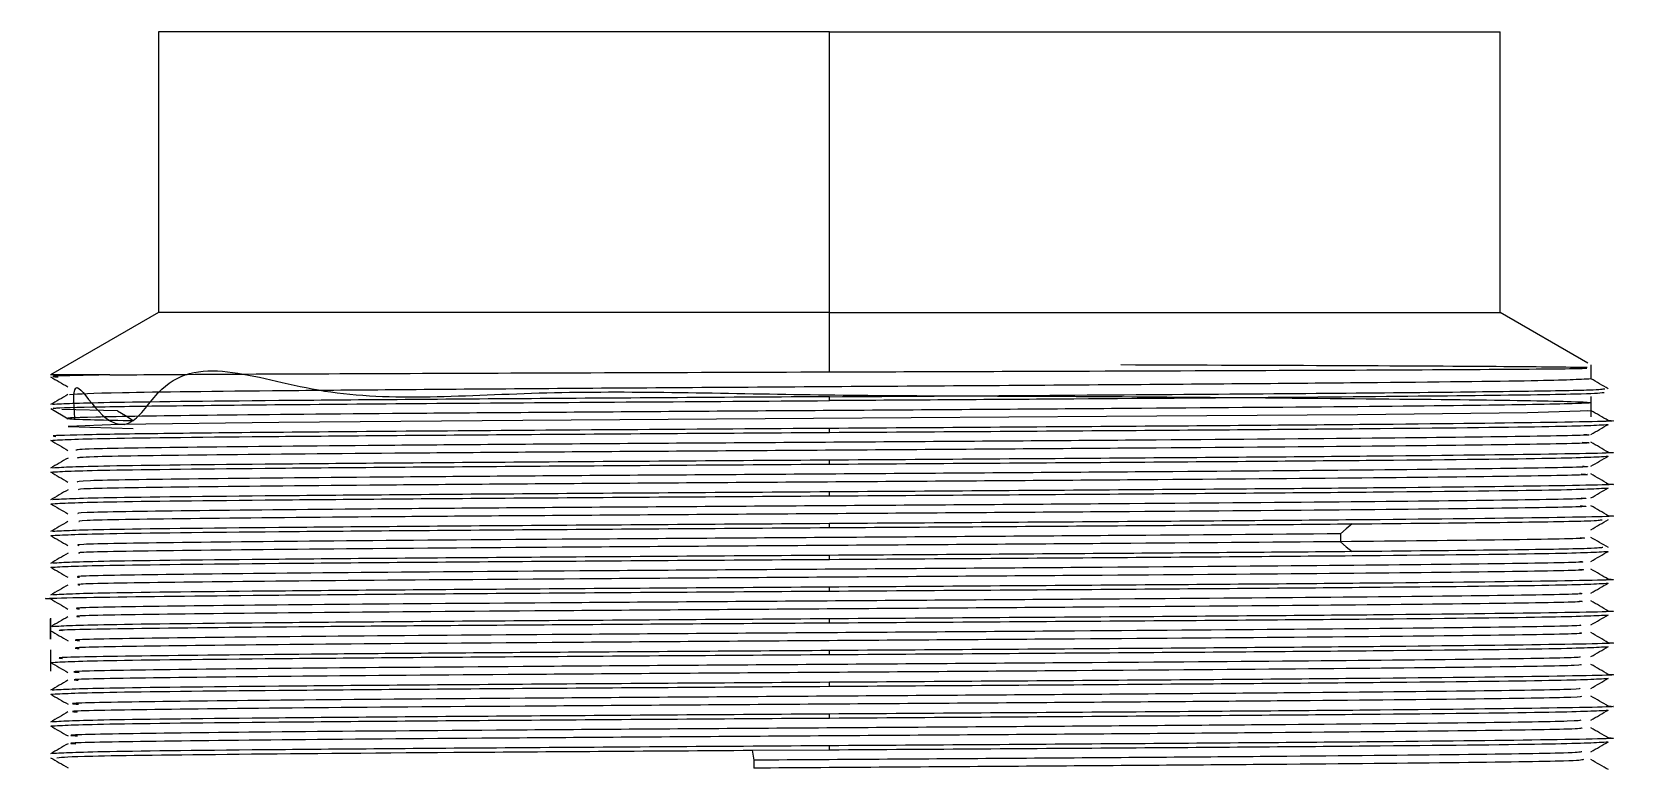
# Model space of a CAD drawing. Header units: millimetres. Extents: x 101 to 291, y 114 to 180.
# Drawn here: x 121.64 to 128.12, y 177.11 to 180.1 of the extents above; entities that cross this region are included whole.
import ezdxf

# ---------------------------------------------------------------- set-up
doc = ezdxf.new("R2010")
doc.units = ezdxf.units.MM

msp = doc.modelspace()

# ---------------------------------------------------------------- linework, layer by layer
at = {"color": 7, "linetype": 'Continuous', "lineweight": 25}
for p, q in [((122.1586, 180.0999), (122.1586, 178.9589)), ((124.8836, 180.0999), (122.1586, 180.0999)), ((124.8836, 178.9589), (124.8836, 180.0999)), ((124.8836, 180.0999), (127.6086, 180.0999)), ((127.6086, 178.9589), (127.6086, 180.0999)), ((122.1586, 178.9589), (121.72, 178.7057)), ((124.8836, 178.9589), (122.1586, 178.9589)), ((124.8836, 178.7178), (124.8836, 178.9589)), ((124.8836, 178.9589), (127.6086, 178.9589)), ((127.9646, 178.7534), (127.6086, 178.9589)), ((127.9772, 178.6894), (127.9772, 178.7468)), ((121.9609, 178.7057), (121.72, 178.7057)), ((124.8836, 178.6009), (124.8836, 178.617)), ((127.9772, 178.5355), (127.9772, 178.6178)), ((121.7207, 178.5684), (121.7914, 178.5276)), ((121.9919, 178.56), (121.7651, 178.5652)), ((124.8836, 178.4719), (124.8836, 178.488)), ((124.8836, 178.3429), (124.8836, 178.359)), ((124.8836, 178.2139), (124.8836, 178.23)), ((124.8836, 178.0849), (124.8836, 178.101)), ((126.9598, 178.0597), (126.9598, 178.0274)), ((124.8836, 177.9559), (124.8836, 177.972)), ((124.8836, 177.8269), (124.8836, 177.843)), ((121.72, 177.7165), (121.72, 177.6309)), ((121.72, 177.714), (121.72, 177.6309)), ((121.72, 177.6309), (121.72, 177.714)), ((124.8836, 177.6979), (124.8836, 177.714)), ((121.72, 177.5875), (121.72, 177.5019)), ((124.8836, 177.5689), (124.8836, 177.585)), ((124.8836, 177.4399), (124.8836, 177.456)), ((124.8836, 177.3109), (124.8836, 177.327)), ((124.5696, 177.1798), (124.8836, 177.1819)), ((124.5696, 177.1799), (124.5765, 177.1396)), ((124.8836, 177.1819), (124.8836, 177.198)), ((124.5765, 177.1395), (124.5765, 177.1073))]:
    msp.add_line(p, q, dxfattribs=at)
at = {"color": 7, "linetype": 'Continuous', "lineweight": 25, "flags": 128}
for points in [[(127.9615, 178.5607), (127.9769, 178.5601), (127.7193, 178.552), (127.0283, 178.5439), (126.0095, 178.5359), (124.8187, 178.5278), (123.6378, 178.5197), (122.6473, 178.5116), (121.9986, 178.5036), (121.7908, 178.4955), (122.0557, 178.4874), (122.0557, 178.4874)], [(121.9919, 178.5601), (122.0238, 178.5399), (122.0557, 178.5198)], [(127.0066, 178.1), (126.9832, 178.0799), (126.9598, 178.0597)], [(126.9598, 178.0274), (126.9832, 178.0072), (127.0066, 177.9871)]]:
    msp.add_lwpolyline(points, dxfattribs=at)
at = {"color": 7, "linetype": 'Continuous', "lineweight": 25}
for points, knots in [([(121.8184, 178.5282), (121.8141, 178.5928), (121.8025, 178.7671), (121.9886, 178.3756), (122.2628, 178.8277), (122.7987, 178.5695), (123.7105, 178.6518), (124.7709, 178.6208), (125.8416, 178.6201), (126.8006, 178.6113), (127.5343, 178.6047), (127.9567, 178.5975), (128.0182, 178.5905), (127.7116, 178.5834), (127.0729, 178.5764), (126.1771, 178.5693), (125.1294, 178.5622), (124.0528, 178.5551), (123.0742, 178.5481), (122.3063, 178.541), (121.8475, 178.5339), (121.7215, 178.5269), (121.9443, 178.5221), (122.0557, 178.5198)], [0, 0, 0, 0, 0.023196, 0.062577, 0.076601, 0.127902, 0.179204, 0.230505, 0.281806, 0.333107, 0.384408, 0.435709, 0.487009, 0.538309, 0.589609, 0.640908, 0.692207, 0.743506, 0.794805, 0.846104, 0.897403, 0.948702, 1, 1, 1, 1]), ([(121.9609, 178.7057), (122.1057, 178.7067), (122.3951, 178.7087), (123.1091, 178.7117), (123.9556, 178.7148), (124.5745, 178.7168), (124.8836, 178.7178)], [0, 0, 0, 0, 0.250622, 0.500831, 0.750623, 1, 1, 1, 1]), ([(124.8836, 178.7178), (125.2428, 178.719), (125.9603, 178.7213), (126.9115, 178.7248), (127.6059, 178.7284), (127.9799, 178.7314), (127.9604, 178.7332), (127.9534, 178.7339)], [0, 0, 0, 0, 0.219521, 0.438617, 0.657284, 0.875524, 1, 1, 1, 1]), ([(127.962, 178.7354), (127.872, 178.7366), (127.6921, 178.7389), (127.0092, 178.7425), (126.3812, 178.7448), (126.0675, 178.746)], [0, 0, 0, 0, 0.333989, 0.667321, 1, 1, 1, 1]), ([(121.7198, 178.6977), (121.7316, 178.6909), (121.7551, 178.6773), (121.7787, 178.6637), (121.7905, 178.6569)], [0, 0, 0, 0, 0.4999605, 1, 1, 1, 1]), ([(121.9609, 178.7057), (121.8414, 178.7035), (121.6906, 178.7007), (121.7408, 178.698), (121.7512, 178.6974)], [0, 0, 0, 0, 0.79261, 1, 1, 1, 1]), ([(127.9773, 178.6894), (127.9284, 178.6867), (127.8306, 178.6813), (127.1069, 178.6732), (126.0772, 178.6651), (124.8566, 178.657), (123.6399, 178.649), (122.6224, 178.6409), (121.921, 178.6329), (121.8374, 178.6276), (121.7962, 178.625)], [0, 0, 0, 0, 0.125441, 0.250883, 0.376326, 0.501771, 0.627217, 0.752664, 0.878112, 1, 1, 1, 1]), ([(128.0474, 178.6491), (128.0356, 178.656), (128.012, 178.6696), (127.9885, 178.6832), (127.9767, 178.69)], [0, 0, 0, 0, 0.499972, 1, 1, 1, 1]), ([(121.7904, 178.6255), (121.7786, 178.6187), (121.755, 178.6051), (121.7315, 178.5914), (121.7197, 178.5846)], [0, 0, 0, 0, 0.500011, 1, 1, 1, 1]), ([(124.8836, 178.617), (124.469, 178.6143), (123.6399, 178.6089), (122.5947, 178.6009), (121.8686, 178.5929), (121.774, 178.5876), (121.7275, 178.585)], [0, 0, 0, 0, 0.251946, 0.503894, 0.75584, 1, 1, 1, 1]), ([(121.7412, 178.5686), (121.7353, 178.5692), (121.7108, 178.5714), (121.8665, 178.5754), (122.2018, 178.5805), (122.7157, 178.5856), (123.3592, 178.5907), (124.0974, 178.5958), (124.6215, 178.5992), (124.8836, 178.6009)], [0, 0, 0, 0, 0.0505067, 0.2087553, 0.3670043, 0.5252536, 0.683502, 0.8417504, 1, 1, 1, 1]), ([(124.8836, 178.617), (125.1683, 178.6188), (125.7378, 178.6225), (126.5296, 178.6281), (127.2038, 178.6336), (127.7039, 178.6392), (128.0076, 178.6445), (128.0252, 178.6479), (128.0333, 178.6495)], [0, 0, 0, 0, 0.170584, 0.341167, 0.511752, 0.682336, 0.85292, 1, 1, 1, 1]), ([(128.0301, 178.6328), (128.0087, 178.6309), (127.963, 178.6268), (127.5093, 178.6205), (126.8018, 178.614), (125.8926, 178.6074), (125.2199, 178.6031), (124.8836, 178.6009)], [0, 0, 0, 0, 0.18049, 0.385368, 0.590245, 0.795123, 1, 1, 1, 1]), ([(128.0474, 178.5201), (128.0356, 178.5269), (128.012, 178.5405), (127.9885, 178.5541), (127.9767, 178.561)], [0, 0, 0, 0, 0.500011, 1, 1, 1, 1]), ([(121.7201, 178.4396), (121.7677, 178.4423), (121.8628, 178.4477), (122.5943, 178.4557), (123.64, 178.4638), (124.4691, 178.4692), (124.8836, 178.4719)], [0, 0, 0, 0, 0.249949, 0.499966, 0.749983, 1, 1, 1, 1]), ([(124.8836, 178.488), (124.6215, 178.4863), (124.0974, 178.4829), (123.3592, 178.4778), (122.7158, 178.4727), (122.2018, 178.4676), (121.8665, 178.4625), (121.7108, 178.4585), (121.7353, 178.4563), (121.7412, 178.4558)], [0, 0, 0, 0, 0.1582981, 0.3165951, 0.474892, 0.6331898, 0.7914873, 0.9497846, 1, 1, 1, 1]), ([(127.9485, 178.4636), (127.9567, 178.4631), (128.0089, 178.4603), (127.7364, 178.455), (127.1399, 178.4479), (126.2366, 178.4407), (125.1777, 178.4335), (124.0816, 178.4263), (123.0804, 178.4191), (122.3094, 178.4119), (121.8437, 178.4052), (121.8287, 178.401), (121.8221, 178.3991)], [0, 0, 0, 0, 0.020822, 0.132284, 0.243745, 0.355205, 0.466666, 0.578124, 0.689583, 0.801041, 0.912498, 1, 1, 1, 1]), ([(128.0401, 178.5205), (128.0426, 178.5204), (128.1274, 178.5177), (127.8472, 178.5122), (127.1883, 178.5041), (126.1234, 178.4961), (125.2969, 178.4907), (124.8836, 178.488)], [0, 0, 0, 0, 0.007261, 0.255446, 0.503631, 0.751815, 1, 1, 1, 1]), ([(124.8836, 178.4719), (125.2982, 178.4746), (126.1273, 178.4799), (127.1729, 178.488), (127.9045, 178.4961), (127.9996, 178.5014), (128.0471, 178.5041)], [0, 0, 0, 0, 0.250011, 0.500022, 0.750035, 1, 1, 1, 1]), ([(127.9767, 178.4634), (127.9886, 178.4702), (128.0122, 178.4839), (128.0359, 178.4975), (128.0477, 178.5044)], [0, 0, 0, 0, 0.4999886, 1, 1, 1, 1]), ([(121.7196, 178.4399), (121.7314, 178.433), (121.7551, 178.4194), (121.7787, 178.4057), (121.7905, 178.3989)], [0, 0, 0, 0, 0.5, 1, 1, 1, 1]), ([(127.9415, 178.4318), (127.9533, 178.4312), (128.0115, 178.4282), (127.7387, 178.4228), (127.1393, 178.4156), (126.2368, 178.4084), (125.1776, 178.4012), (124.0817, 178.394), (123.0801, 178.3868), (122.3103, 178.3796), (121.8515, 178.3731), (121.8351, 178.369), (121.8283, 178.3673)], [0, 0, 0, 0, 0.028204, 0.139664, 0.251124, 0.362583, 0.474041, 0.585498, 0.696955, 0.808412, 0.919867, 1, 1, 1, 1]), ([(128.0476, 178.3911), (128.0358, 178.3979), (128.0121, 178.4115), (127.9885, 178.4252), (127.9767, 178.432)], [0, 0, 0, 0, 0.499989, 1, 1, 1, 1]), ([(121.7906, 178.3675), (121.7788, 178.3607), (121.7551, 178.347), (121.7314, 178.3334), (121.7196, 178.3266)], [0, 0, 0, 0, 0.499989, 1, 1, 1, 1]), ([(121.7201, 178.3106), (121.7677, 178.3133), (121.8628, 178.3187), (122.5943, 178.3268), (123.64, 178.3348), (124.4691, 178.3402), (124.8836, 178.3429)], [0, 0, 0, 0, 0.24995, 0.499966, 0.749983, 1, 1, 1, 1]), ([(124.8836, 178.359), (124.469, 178.3563), (123.6399, 178.3509), (122.5947, 178.3429), (121.8687, 178.3349), (121.7742, 178.3296), (121.7277, 178.327)], [0, 0, 0, 0, 0.251988, 0.503977, 0.755965, 1, 1, 1, 1]), ([(127.9422, 178.3346), (127.9518, 178.334), (128.0006, 178.331), (127.7126, 178.3256), (127.0963, 178.3185), (126.1816, 178.3113), (125.1171, 178.3041), (124.023, 178.2969), (123.0305, 178.2897), (122.2756, 178.2825), (121.8331, 178.276), (121.8291, 178.2718), (121.8274, 178.2701)], [0, 0, 0, 0, 0.027236, 0.138666, 0.250096, 0.361527, 0.472959, 0.58439, 0.695823, 0.807255, 0.918687, 1, 1, 1, 1]), ([(128.0396, 178.3915), (128.0422, 178.3914), (128.1273, 178.3886), (127.8473, 178.3832), (127.1882, 178.3751), (126.1234, 178.3671), (125.2969, 178.3617), (124.8836, 178.359)], [0, 0, 0, 0, 0.00778, 0.255835, 0.503891, 0.751945, 1, 1, 1, 1]), ([(124.8836, 178.3429), (125.2982, 178.3456), (126.1273, 178.3509), (127.1729, 178.359), (127.9045, 178.3671), (127.9996, 178.3724), (128.0471, 178.3751)], [0, 0, 0, 0, 0.250011, 0.500022, 0.750035, 1, 1, 1, 1]), ([(127.9768, 178.3344), (127.9887, 178.3412), (128.0123, 178.3549), (128.036, 178.3685), (128.0478, 178.3754)], [0, 0, 0, 0, 0.499989, 1, 1, 1, 1]), ([(121.7196, 178.3109), (121.7314, 178.304), (121.7551, 178.2904), (121.7787, 178.2767), (121.7905, 178.2699)], [0, 0, 0, 0, 0.4999887, 1, 1, 1, 1]), ([(127.9367, 178.3028), (127.9495, 178.302), (128.0038, 178.2989), (127.7147, 178.2934), (127.0958, 178.2862), (126.1817, 178.279), (125.117, 178.2718), (124.0231, 178.2646), (123.0302, 178.2574), (122.2766, 178.2502), (121.8403, 178.2438), (121.8345, 178.2399), (121.8322, 178.2383)], [0, 0, 0, 0, 0.034582, 0.14601, 0.257438, 0.368866, 0.480296, 0.591726, 0.703157, 0.814587, 0.926017, 1, 1, 1, 1]), ([(128.0392, 178.2625), (128.042, 178.2624), (128.1273, 178.2597), (127.8474, 178.2542), (127.1882, 178.2461), (126.1234, 178.2381), (125.2969, 178.2327), (124.8836, 178.23)], [0, 0, 0, 0, 0.0081753, 0.2561315, 0.5040883, 0.752044, 1, 1, 1, 1]), ([(128.0477, 178.2621), (128.0359, 178.2689), (128.0122, 178.2826), (127.9886, 178.2962), (127.9767, 178.303)], [0, 0, 0, 0, 0.500051, 1, 1, 1, 1]), ([(121.7906, 178.2385), (121.7788, 178.2317), (121.7551, 178.218), (121.7315, 178.2044), (121.7196, 178.1975)], [0, 0, 0, 0, 0.499989, 1, 1, 1, 1]), ([(121.7201, 178.1816), (121.7677, 178.1843), (121.8628, 178.1897), (122.5943, 178.1977), (123.64, 178.2058), (124.4691, 178.2112), (124.8836, 178.2139)], [0, 0, 0, 0, 0.24995, 0.499966, 0.749983, 1, 1, 1, 1]), ([(124.8836, 178.23), (124.469, 178.2273), (123.6399, 178.2219), (122.5947, 178.2139), (121.8687, 178.2059), (121.7741, 178.2006), (121.7275, 178.198)], [0, 0, 0, 0, 0.251959, 0.503919, 0.755878, 1, 1, 1, 1]), ([(127.9374, 178.2056), (127.9476, 178.2049), (127.992, 178.2018), (127.6874, 178.1962), (127.0519, 178.1891), (126.126, 178.1819), (125.0563, 178.1747), (123.9648, 178.1675), (122.9814, 178.1603), (122.243, 178.1531), (121.8232, 178.1467), (121.8293, 178.1427), (121.8317, 178.1411)], [0, 0, 0, 0, 0.033289, 0.144759, 0.256229, 0.367698, 0.479168, 0.590638, 0.70211, 0.813581, 0.925053, 1, 1, 1, 1]), ([(124.8836, 178.2139), (125.2982, 178.2166), (126.1273, 178.2219), (127.1729, 178.23), (127.9045, 178.2381), (127.9996, 178.2434), (128.0471, 178.2461)], [0, 0, 0, 0, 0.2500114, 0.5000223, 0.7500345, 1, 1, 1, 1]), ([(127.9768, 178.2054), (127.9886, 178.2122), (128.0122, 178.2259), (128.0359, 178.2395), (128.0477, 178.2464)], [0, 0, 0, 0, 0.5, 1, 1, 1, 1]), ([(121.7195, 178.1819), (121.7313, 178.175), (121.7549, 178.1614), (121.7786, 178.1477), (121.7904, 178.1409)], [0, 0, 0, 0, 0.5, 1, 1, 1, 1]), ([(127.9333, 178.1738), (127.9465, 178.1729), (127.9957, 178.1696), (127.6893, 178.164), (127.0515, 178.1568), (126.1261, 178.1496), (125.0563, 178.1424), (123.9649, 178.1352), (122.9811, 178.128), (122.2441, 178.1208), (121.8299, 178.1146), (121.8337, 178.1107), (121.8352, 178.1093)], [0, 0, 0, 0, 0.040591, 0.152057, 0.263524, 0.374991, 0.486458, 0.597926, 0.709394, 0.820862, 0.932332, 1, 1, 1, 1]), ([(128.0396, 178.1335), (128.0422, 178.1334), (128.1274, 178.1306), (127.8473, 178.1252), (127.1882, 178.1171), (126.1234, 178.1091), (125.2969, 178.1037), (124.8836, 178.101)], [0, 0, 0, 0, 0.007793, 0.255845, 0.503897, 0.751948, 1, 1, 1, 1]), ([(128.0477, 178.1331), (128.0358, 178.1399), (128.0122, 178.1535), (127.9885, 178.1672), (127.9767, 178.174)], [0, 0, 0, 0, 0.500039, 1, 1, 1, 1]), ([(121.7905, 178.1095), (121.7787, 178.1027), (121.7551, 178.089), (121.7314, 178.0754), (121.7196, 178.0686)], [0, 0, 0, 0, 0.5000001, 1, 1, 1, 1]), ([(121.7201, 178.0526), (121.7677, 178.0553), (121.8628, 178.0607), (122.5943, 178.0687), (123.64, 178.0768), (124.4691, 178.0822), (124.8836, 178.0849)], [0, 0, 0, 0, 0.24995, 0.499966, 0.749983, 1, 1, 1, 1]), ([(124.8836, 178.101), (124.469, 178.0983), (123.6399, 178.0929), (122.5947, 178.0849), (121.8689, 178.0769), (121.7743, 178.0716), (121.7278, 178.069)], [0, 0, 0, 0, 0.252039, 0.50408, 0.756119, 1, 1, 1, 1]), ([(124.8836, 178.0849), (125.2755, 178.0874), (126.0593, 178.0924), (126.6909, 178.0975), (127.0067, 178.1)], [0, 0, 0, 0, 0.5, 1, 1, 1, 1]), ([(127.0067, 178.1), (127.2214, 178.102), (127.651, 178.1062), (127.9985, 178.1119), (128.0152, 178.1155), (128.0225, 178.1171)], [0, 0, 0, 0, 0.360054, 0.720107, 1, 1, 1, 1]), ([(127.9767, 178.0764), (127.9885, 178.0832), (128.0121, 178.0969), (128.0358, 178.1105), (128.0476, 178.1174)], [0, 0, 0, 0, 0.500011, 1, 1, 1, 1]), ([(121.7196, 178.0529), (121.7314, 178.046), (121.7551, 178.0324), (121.7787, 178.0187), (121.7905, 178.0119)], [0, 0, 0, 0, 0.499949, 1, 1, 1, 1]), ([(126.9598, 178.0597), (126.6674, 178.0573), (126.0826, 178.0525), (124.9921, 178.0453), (123.9077, 178.0381), (122.9326, 178.0309), (122.2114, 178.0237), (121.8132, 178.0174), (121.8287, 178.0136), (121.8347, 178.0121)], [0, 0, 0, 0, 0.151087, 0.302173, 0.453261, 0.60435, 0.755439, 0.906529, 1, 1, 1, 1]), ([(126.9598, 178.0274), (126.6674, 178.025), (126.0826, 178.0202), (124.9921, 178.013), (123.9078, 178.0058), (122.9323, 177.9986), (122.2125, 177.9914), (121.8193, 177.9853), (121.8322, 177.9816), (121.8368, 177.9803)], [0, 0, 0, 0, 0.1525806, 0.3051611, 0.4577432, 0.6103252, 0.7629088, 0.9154922, 1, 1, 1, 1]), ([(127.9326, 178.0445), (127.9438, 178.0436), (127.9842, 178.0403), (127.675, 178.0346), (127.1982, 178.0298), (126.9598, 178.0274)], [0, 0, 0, 0, 0.161197, 0.580598, 1, 1, 1, 1]), ([(128.0256, 178.0045), (128.0183, 178.0028), (128.002, 177.9991), (127.6513, 177.9933), (127.2216, 177.9892), (127.0067, 177.9871)], [0, 0, 0, 0, 0.289847, 0.644923, 1, 1, 1, 1]), ([(128.0476, 178.004), (128.0358, 178.0109), (128.0121, 178.0245), (127.9885, 178.0382), (127.9766, 178.045)], [0, 0, 0, 0, 0.5, 1, 1, 1, 1]), ([(121.7906, 177.9805), (121.7788, 177.9737), (121.7552, 177.9601), (121.7316, 177.9465), (121.7198, 177.9396)], [0, 0, 0, 0, 0.5, 1, 1, 1, 1]), ([(121.7201, 177.9236), (121.7677, 177.9263), (121.8628, 177.9317), (122.5943, 177.9397), (123.64, 177.9478), (124.4691, 177.9532), (124.8836, 177.9559)], [0, 0, 0, 0, 0.24995, 0.499966, 0.749983, 1, 1, 1, 1]), ([(124.8836, 177.972), (124.469, 177.9693), (123.6399, 177.9639), (122.5947, 177.9559), (121.8685, 177.9479), (121.7739, 177.9426), (121.7273, 177.94)], [0, 0, 0, 0, 0.251907, 0.503814, 0.755721, 1, 1, 1, 1]), ([(127.9314, 177.9476), (127.9409, 177.9466), (127.9739, 177.9432), (127.6337, 177.9375), (126.9609, 177.9303), (126.0135, 177.9231), (124.9347, 177.9159), (123.8493, 177.9087), (122.8852, 177.9015), (122.1809, 177.8943), (121.8039, 177.8882), (121.828, 177.8844), (121.8367, 177.8831)], [0, 0, 0, 0, 0.045509, 0.156977, 0.268445, 0.379914, 0.491382, 0.602851, 0.714319, 0.825788, 0.937258, 1, 1, 1, 1]), ([(124.8836, 177.9559), (125.2982, 177.9586), (126.1273, 177.9639), (127.1729, 177.972), (127.9045, 177.9801), (127.9996, 177.9854), (128.0471, 177.9881)], [0, 0, 0, 0, 0.250011, 0.500022, 0.750035, 1, 1, 1, 1]), ([(127.0067, 177.9871), (126.6909, 177.9846), (126.0593, 177.9795), (125.2755, 177.9745), (124.8836, 177.972)], [0, 0, 0, 0, 0.5, 1, 1, 1, 1]), ([(127.9767, 177.9474), (127.9886, 177.9542), (128.0122, 177.9679), (128.0359, 177.9815), (128.0477, 177.9884)], [0, 0, 0, 0, 0.500028, 1, 1, 1, 1]), ([(121.7195, 177.9239), (121.7313, 177.917), (121.755, 177.9034), (121.7786, 177.8897), (121.7904, 177.8829)], [0, 0, 0, 0, 0.500051, 1, 1, 1, 1]), ([(127.93, 177.9158), (127.9418, 177.9146), (127.9787, 177.9111), (127.6352, 177.9052), (126.9606, 177.898), (126.0136, 177.8908), (124.9346, 177.8836), (123.8494, 177.8764), (122.8848, 177.8692), (122.1821, 177.862), (121.8094, 177.8561), (121.8304, 177.8525), (121.8374, 177.8513)], [0, 0, 0, 0, 0.052693, 0.164157, 0.275621, 0.387086, 0.49855, 0.610014, 0.721479, 0.832944, 0.94441, 1, 1, 1, 1]), ([(128.0401, 177.8755), (128.0426, 177.8754), (128.1273, 177.8726), (127.8472, 177.8672), (127.1883, 177.8591), (126.1234, 177.8511), (125.2969, 177.8457), (124.8836, 177.843)], [0, 0, 0, 0, 0.007254, 0.255441, 0.503628, 0.751814, 1, 1, 1, 1]), ([(128.0475, 177.8751), (128.0357, 177.8819), (128.0121, 177.8956), (127.9885, 177.9092), (127.9768, 177.916)], [0, 0, 0, 0, 0.500051, 1, 1, 1, 1]), ([(121.7271, 177.7944), (121.7247, 177.7945), (121.6398, 177.7972), (121.9201, 177.8027), (122.579, 177.8107), (123.6438, 177.8188), (124.4704, 177.8242), (124.8836, 177.8269)], [0, 0, 0, 0, 0.007272, 0.255454, 0.503636, 0.751818, 1, 1, 1, 1]), ([(121.7905, 177.8515), (121.7787, 177.8447), (121.7551, 177.8311), (121.7315, 177.8175), (121.7197, 177.8106)], [0, 0, 0, 0, 0.500051, 1, 1, 1, 1]), ([(124.8836, 177.843), (124.469, 177.8403), (123.6399, 177.8349), (122.5947, 177.8269), (121.8684, 177.8189), (121.7738, 177.8136), (121.7273, 177.811)], [0, 0, 0, 0, 0.251888, 0.503777, 0.755666, 1, 1, 1, 1]), ([(127.9301, 177.8186), (127.9384, 177.8175), (127.9646, 177.814), (127.6052, 177.8081), (126.9144, 177.8009), (125.9566, 177.7937), (124.8738, 177.7865), (123.7921, 177.7793), (122.8381, 177.7721), (122.1513, 177.7649), (121.7945, 177.7589), (121.8266, 177.7553), (121.8375, 177.7541)], [0, 0, 0, 0, 0.051567, 0.163015, 0.274462, 0.385908, 0.497354, 0.608799, 0.720243, 0.831687, 0.94313, 1, 1, 1, 1]), ([(124.8836, 177.8269), (125.2982, 177.8296), (126.1273, 177.8349), (127.1729, 177.843), (127.9045, 177.8511), (127.9996, 177.8564), (128.0471, 177.8591)], [0, 0, 0, 0, 0.250011, 0.500022, 0.750035, 1, 1, 1, 1]), ([(127.9767, 177.8184), (127.9885, 177.8252), (128.0121, 177.8389), (128.0358, 177.8525), (128.0476, 177.8593)], [0, 0, 0, 0, 0.500039, 1, 1, 1, 1]), ([(121.7195, 177.7948), (121.7313, 177.788), (121.755, 177.7744), (121.7786, 177.7607), (121.7905, 177.7539)], [0, 0, 0, 0, 0.499989, 1, 1, 1, 1]), ([(127.9301, 177.7868), (127.9403, 177.7855), (127.9698, 177.7818), (127.6066, 177.7758), (126.9141, 177.7686), (125.9567, 177.7614), (124.8737, 177.7542), (123.7921, 177.747), (122.8377, 177.7398), (122.1527, 177.7326), (121.7995, 177.7268), (121.8281, 177.7233), (121.8369, 177.7223)], [0, 0, 0, 0, 0.058702, 0.170149, 0.281597, 0.393044, 0.50449, 0.615935, 0.72738, 0.838824, 0.950268, 1, 1, 1, 1]), ([(128.0405, 177.7465), (128.0428, 177.7464), (128.1273, 177.7437), (127.8471, 177.7382), (127.1883, 177.7301), (126.1234, 177.7221), (125.2969, 177.7167), (124.8836, 177.714)], [0, 0, 0, 0, 0.006929, 0.255197, 0.503465, 0.751732, 1, 1, 1, 1]), ([(128.0475, 177.7461), (128.0357, 177.7529), (128.0121, 177.7666), (127.9885, 177.7802), (127.9767, 177.787)], [0, 0, 0, 0, 0.500011, 1, 1, 1, 1]), ([(121.7904, 177.7225), (121.7786, 177.7157), (121.755, 177.7021), (121.7314, 177.6884), (121.7196, 177.6816)], [0, 0, 0, 0, 0.500011, 1, 1, 1, 1]), ([(124.8836, 177.714), (124.469, 177.7113), (123.6399, 177.7059), (122.5947, 177.6979), (121.8679, 177.6899), (121.7733, 177.6846), (121.7266, 177.682)], [0, 0, 0, 0, 0.251715, 0.503432, 0.755147, 1, 1, 1, 1]), ([(121.7687, 177.6656), (121.7578, 177.6667), (121.7229, 177.6702), (122.0818, 177.6761), (122.7847, 177.6834), (123.7681, 177.6906), (124.5118, 177.6955), (124.8836, 177.6979)], [0, 0, 0, 0, 0.10121, 0.325907, 0.550604, 0.775302, 1, 1, 1, 1]), ([(127.9299, 177.6896), (127.9362, 177.6883), (127.9548, 177.6847), (127.5754, 177.6787), (126.8671, 177.6715), (125.8993, 177.6643), (124.8129, 177.6571), (123.7353, 177.6499), (122.7917, 177.6427), (122.1228, 177.6355), (121.7855, 177.6296), (121.8247, 177.6262), (121.837, 177.6251)], [0, 0, 0, 0, 0.057729, 0.16915, 0.280572, 0.391995, 0.503418, 0.614842, 0.726266, 0.83769, 0.949113, 1, 1, 1, 1]), ([(124.8836, 177.6979), (125.2982, 177.7006), (126.1273, 177.7059), (127.1729, 177.714), (127.9045, 177.7221), (127.9996, 177.7274), (128.0471, 177.7301)], [0, 0, 0, 0, 0.250011, 0.500022, 0.750035, 1, 1, 1, 1]), ([(127.9767, 177.6894), (127.9885, 177.6962), (128.0122, 177.7099), (128.0358, 177.7235), (128.0477, 177.7303)], [0, 0, 0, 0, 0.500011, 1, 1, 1, 1]), ([(121.7196, 177.6658), (121.7315, 177.659), (121.7551, 177.6453), (121.7788, 177.6317), (121.7906, 177.6248)], [0, 0, 0, 0, 0.499949, 1, 1, 1, 1]), ([(127.9311, 177.6578), (127.9391, 177.6564), (127.9606, 177.6526), (127.5768, 177.6464), (126.8668, 177.6392), (125.8994, 177.632), (124.8129, 177.6248), (123.7353, 177.6176), (122.7915, 177.6104), (122.1236, 177.6033), (121.7878, 177.5974), (121.825, 177.594), (121.836, 177.593)], [0, 0, 0, 0, 0.06468, 0.17572, 0.28676, 0.397802, 0.508844, 0.619886, 0.730929, 0.841971, 0.953014, 1, 1, 1, 1]), ([(128.0404, 177.6175), (128.0427, 177.6174), (128.1274, 177.6146), (127.8471, 177.6092), (127.1883, 177.6011), (126.1234, 177.5931), (125.2969, 177.5877), (124.8836, 177.585)], [0, 0, 0, 0, 0.007001, 0.255251, 0.503501, 0.75175, 1, 1, 1, 1]), ([(128.0475, 177.6171), (128.0357, 177.6239), (128.0121, 177.6376), (127.9885, 177.6512), (127.9767, 177.658)], [0, 0, 0, 0, 0.499989, 1, 1, 1, 1]), ([(121.7201, 177.5366), (121.7677, 177.5393), (121.8628, 177.5447), (122.5943, 177.5528), (123.64, 177.5608), (124.4691, 177.5662), (124.8836, 177.5689)], [0, 0, 0, 0, 0.24995, 0.499966, 0.749983, 1, 1, 1, 1]), ([(124.8836, 177.585), (124.5118, 177.5826), (123.7682, 177.5778), (122.7845, 177.5705), (122.0825, 177.5633), (121.725, 177.5574), (121.7583, 177.554), (121.7682, 177.553)], [0, 0, 0, 0, 0.226118, 0.452236, 0.678353, 0.90447, 1, 1, 1, 1]), ([(127.9308, 177.5606), (127.9345, 177.5592), (127.9446, 177.5554), (127.5446, 177.5493), (126.819, 177.5421), (125.8416, 177.5349), (124.7521, 177.5277), (123.6789, 177.5205), (122.7462, 177.5133), (122.0956, 177.5061), (121.7771, 177.5004), (121.8226, 177.497), (121.8357, 177.4961)], [0, 0, 0, 0, 0.063683, 0.17512, 0.286556, 0.397992, 0.509427, 0.620862, 0.732296, 0.84373, 0.955162, 1, 1, 1, 1]), ([(124.8836, 177.5689), (125.2982, 177.5716), (126.1273, 177.5769), (127.1729, 177.585), (127.9045, 177.5931), (127.9996, 177.5984), (128.0471, 177.6011)], [0, 0, 0, 0, 0.250011, 0.500022, 0.750035, 1, 1, 1, 1]), ([(127.9766, 177.5604), (127.9885, 177.5672), (128.0121, 177.5808), (128.0358, 177.5945), (128.0476, 177.6013)], [0, 0, 0, 0, 0.4999887, 1, 1, 1, 1]), ([(121.7195, 177.5368), (121.7313, 177.53), (121.755, 177.5163), (121.7787, 177.5027), (121.7905, 177.4958)], [0, 0, 0, 0, 0.5000393, 1, 1, 1, 1]), ([(127.9335, 177.5288), (127.9384, 177.5272), (127.9509, 177.5233), (127.5459, 177.517), (126.8188, 177.5098), (125.8417, 177.5026), (124.752, 177.4954), (123.679, 177.4882), (122.7457, 177.481), (122.0973, 177.4739), (121.781, 177.4683), (121.822, 177.4651), (121.8324, 177.4642)], [0, 0, 0, 0, 0.070925, 0.182364, 0.293803, 0.405242, 0.51668, 0.628116, 0.739553, 0.850989, 0.962424, 1, 1, 1, 1]), ([(128.0407, 177.4885), (128.0429, 177.4884), (128.1273, 177.4856), (127.847, 177.4802), (127.1883, 177.4721), (126.1234, 177.4641), (125.2969, 177.4587), (124.8836, 177.456)], [0, 0, 0, 0, 0.006654, 0.254991, 0.503328, 0.751664, 1, 1, 1, 1]), ([(128.0477, 177.488), (128.0358, 177.4948), (128.0122, 177.5085), (127.9885, 177.5222), (127.9767, 177.529)], [0, 0, 0, 0, 0.4999887, 1, 1, 1, 1]), ([(121.7904, 177.4645), (121.7786, 177.4576), (121.7549, 177.444), (121.7312, 177.4303), (121.7194, 177.4235)], [0, 0, 0, 0, 0.500011, 1, 1, 1, 1]), ([(121.7201, 177.4076), (121.7677, 177.4103), (121.8628, 177.4157), (122.5943, 177.4237), (123.64, 177.4318), (124.4691, 177.4372), (124.8836, 177.4399)], [0, 0, 0, 0, 0.24995, 0.499966, 0.749983, 1, 1, 1, 1]), ([(124.8836, 177.456), (124.469, 177.4533), (123.6399, 177.4479), (122.5946, 177.4399), (121.8676, 177.4319), (121.7729, 177.4266), (121.7262, 177.424)], [0, 0, 0, 0, 0.251605, 0.503211, 0.754817, 1, 1, 1, 1]), ([(127.9328, 177.4316), (127.9332, 177.4301), (127.934, 177.4262), (127.5127, 177.4199), (126.7703, 177.4127), (125.7836, 177.4055), (124.6913, 177.3983), (123.6231, 177.3911), (122.7013, 177.3839), (122.0695, 177.3767), (121.7688, 177.3711), (121.8198, 177.3679), (121.8329, 177.3671)], [0, 0, 0, 0, 0.06984, 0.181277, 0.292715, 0.404155, 0.515594, 0.627034, 0.738475, 0.849916, 0.961357, 1, 1, 1, 1]), ([(124.8836, 177.4399), (125.2982, 177.4426), (126.1273, 177.4479), (127.1729, 177.456), (127.9045, 177.4641), (127.9996, 177.4694), (128.0471, 177.4721)], [0, 0, 0, 0, 0.2500114, 0.5000223, 0.7500345, 1, 1, 1, 1]), ([(127.9767, 177.4313), (127.9885, 177.4382), (128.0122, 177.4518), (128.0358, 177.4655), (128.0476, 177.4723)], [0, 0, 0, 0, 0.500011, 1, 1, 1, 1]), ([(121.7196, 177.4078), (121.7314, 177.401), (121.7551, 177.3873), (121.7788, 177.3737), (121.7906, 177.3668)], [0, 0, 0, 0, 0.500011, 1, 1, 1, 1]), ([(127.9368, 177.3998), (127.938, 177.3981), (127.941, 177.394), (127.5138, 177.3876), (126.77, 177.3804), (125.7837, 177.3732), (124.6912, 177.366), (123.6232, 177.3588), (122.7008, 177.3517), (122.0714, 177.3445), (121.7723, 177.339), (121.8181, 177.3359), (121.8282, 177.3353)], [0, 0, 0, 0, 0.077135, 0.188575, 0.300016, 0.411458, 0.522901, 0.634345, 0.745789, 0.857233, 0.968678, 1, 1, 1, 1]), ([(128.0407, 177.3595), (128.0429, 177.3594), (128.1273, 177.3566), (127.847, 177.3512), (127.1883, 177.3431), (126.1234, 177.3351), (125.2969, 177.3297), (124.8836, 177.327)], [0, 0, 0, 0, 0.006708, 0.255031, 0.503355, 0.751677, 1, 1, 1, 1]), ([(128.0477, 177.359), (128.0358, 177.3658), (128.0122, 177.3795), (127.9885, 177.3932), (127.9767, 177.4)], [0, 0, 0, 0, 0.500011, 1, 1, 1, 1]), ([(121.7905, 177.3355), (121.7787, 177.3287), (121.755, 177.315), (121.7313, 177.3013), (121.7195, 177.2945)], [0, 0, 0, 0, 0.4999886, 1, 1, 1, 1]), ([(121.7201, 177.2786), (121.7677, 177.2813), (121.8628, 177.2867), (122.5943, 177.2947), (123.64, 177.3028), (124.4691, 177.3082), (124.8836, 177.3109)], [0, 0, 0, 0, 0.24995, 0.499966, 0.749983, 1, 1, 1, 1]), ([(124.8836, 177.327), (124.469, 177.3243), (123.6399, 177.3189), (122.5947, 177.3109), (121.8677, 177.3029), (121.773, 177.2976), (121.7263, 177.295)], [0, 0, 0, 0, 0.251644, 0.503289, 0.754933, 1, 1, 1, 1]), ([(127.9359, 177.3026), (127.9322, 177.3009), (127.923, 177.2969), (127.4797, 177.2905), (126.7208, 177.2833), (125.7252, 177.2761), (124.6306, 177.2689), (123.5677, 177.2617), (122.6573, 177.2545), (122.0448, 177.2474), (121.7611, 177.2419), (121.8166, 177.2388), (121.8291, 177.2381)], [0, 0, 0, 0, 0.075829, 0.187304, 0.29878, 0.410255, 0.52173, 0.633206, 0.744682, 0.856158, 0.967635, 1, 1, 1, 1]), ([(124.8836, 177.3109), (125.2982, 177.3136), (126.1273, 177.3189), (127.1729, 177.327), (127.9045, 177.3351), (127.9996, 177.3404), (128.0471, 177.3431)], [0, 0, 0, 0, 0.250011, 0.500022, 0.750035, 1, 1, 1, 1]), ([(127.9767, 177.3023), (127.9886, 177.3092), (128.0122, 177.3228), (128.0359, 177.3365), (128.0477, 177.3433)], [0, 0, 0, 0, 0.500011, 1, 1, 1, 1]), ([(121.7196, 177.2788), (121.7315, 177.272), (121.7551, 177.2583), (121.7788, 177.2447), (121.7906, 177.2378)], [0, 0, 0, 0, 0.4999886, 1, 1, 1, 1]), ([(127.9413, 177.2707), (127.9381, 177.269), (127.9305, 177.2648), (127.4808, 177.2582), (126.7206, 177.251), (125.7253, 177.2438), (124.6305, 177.2366), (123.5678, 177.2294), (122.6567, 177.2223), (122.0468, 177.2151), (121.764, 177.2097), (121.8138, 177.2068), (121.823, 177.2063)], [0, 0, 0, 0, 0.083171, 0.194649, 0.306127, 0.417605, 0.529083, 0.640561, 0.75204, 0.863518, 0.974998, 1, 1, 1, 1]), ([(128.041, 177.2305), (128.0431, 177.2304), (128.1273, 177.2276), (127.8469, 177.2222), (127.1883, 177.2141), (126.1234, 177.2061), (125.2969, 177.2007), (124.8836, 177.198)], [0, 0, 0, 0, 0.0063485, 0.2547613, 0.5031749, 0.7515873, 1, 1, 1, 1]), ([(128.0478, 177.23), (128.036, 177.2368), (128.0123, 177.2505), (127.9887, 177.2641), (127.9768, 177.271)], [0, 0, 0, 0, 0.499989, 1, 1, 1, 1]), ([(121.7906, 177.2065), (121.7787, 177.1997), (121.7551, 177.186), (121.7314, 177.1723), (121.7196, 177.1655)], [0, 0, 0, 0, 0.5, 1, 1, 1, 1]), ([(124.8836, 177.198), (124.469, 177.1953), (123.6399, 177.1899), (122.5947, 177.1819), (121.8679, 177.1739), (121.7733, 177.1686), (121.7266, 177.166)], [0, 0, 0, 0, 0.251717, 0.503436, 0.755153, 1, 1, 1, 1]), ([(121.7457, 177.1496), (121.7688, 177.1519), (121.8185, 177.1567), (122.4356, 177.1642), (123.3841, 177.172), (124.1744, 177.1772), (124.5696, 177.1798)], [0, 0, 0, 0, 0.224805, 0.483203, 0.741601, 1, 1, 1, 1]), ([(127.9405, 177.1736), (127.932, 177.1718), (127.9121, 177.1676), (127.4457, 177.1611), (126.6713, 177.1539), (125.6647, 177.1467), (124.9392, 177.1419), (124.5765, 177.1395)], [0, 0, 0, 0, 0.1554106, 0.3665592, 0.5777073, 0.7888534, 1, 1, 1, 1]), ([(124.8836, 177.1819), (125.2982, 177.1846), (126.1273, 177.1899), (127.1729, 177.198), (127.9045, 177.2061), (127.9996, 177.2114), (128.0471, 177.2141)], [0, 0, 0, 0, 0.250011, 0.500022, 0.750035, 1, 1, 1, 1]), ([(127.9767, 177.1733), (127.9885, 177.1802), (128.0122, 177.1938), (128.0358, 177.2075), (128.0477, 177.2143)], [0, 0, 0, 0, 0.500011, 1, 1, 1, 1]), ([(121.7199, 177.1497), (121.7316, 177.1429), (121.7552, 177.1293), (121.7788, 177.1157), (121.7906, 177.1088)], [0, 0, 0, 0, 0.500028, 1, 1, 1, 1]), ([(127.9473, 177.1418), (127.9389, 177.1398), (127.9201, 177.1355), (127.4467, 177.1288), (126.6711, 177.1216), (125.6648, 177.1144), (124.9393, 177.1096), (124.5765, 177.1072)], [0, 0, 0, 0, 0.167056, 0.375294, 0.58353, 0.791766, 1, 1, 1, 1]), ([(128.0478, 177.101), (128.0359, 177.1078), (128.0123, 177.1215), (127.9886, 177.1352), (127.9768, 177.142)], [0, 0, 0, 0, 0.499989, 1, 1, 1, 1])]:
    msp.add_open_spline(points, degree=3, knots=knots, dxfattribs=at)

doc.saveas('drawing.dxf')
